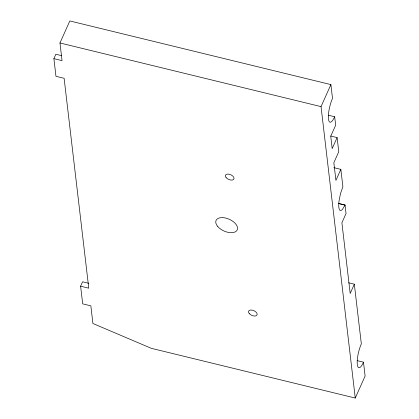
<?xml version="1.0" encoding="UTF-8"?>
<svg xmlns="http://www.w3.org/2000/svg" width="419" height="419" viewBox="0 0 419 419"><rect width="100%" height="100%" fill="white"/><g stroke="black" fill="none" stroke-linecap="round" stroke-linejoin="round"><path stroke-width="0.63" d="M61.504 55.617L55.858 54.24L53.889 58.644L62.043 60.635L59.969 42.974L69.821 20.95L330.89 84.601L332.508 98.376A15.079 3.939 -76.3 0 0 328.465 119.012A15.079 3.939 -76.3 0 0 334.666 116.749L335.661 125.223L330.738 136.238L332.188 148.598L337.112 137.589L330.764 136.039M357.135 360.628L363.488 362.178L365.111 376.026L355.26 398.05L151.301 348.32L92.918 323.499L90.844 305.839L82.684 303.848L80.61 286.187L82.58 281.783L88.859 283.312M355.26 398.05L321.043 106.625L330.89 84.601M333.859 167.663L340.846 169.365L335.918 180.374L333.843 162.713L338.772 151.704L337.112 137.589M348.613 282.788L354.327 284.187L350.19 293.436L341.894 222.788L346.031 213.538L345.052 205.064L338.699 203.514L345.052 205.064M363.488 362.178L362.634 364.017A15.079 3.939 -76.3 0 1 357.26 364.19A15.079 3.939 -76.3 0 1 360.853 345.02L361.346 343.957L354.327 284.187M345.026 205.116L342.344 209.563L341.113 210.474L340.071 210.39A15.084 3.939 -76.3 0 1 338.992 201.204L340.474 193.646L342.894 186.691L340.846 169.365M59.969 42.974L321.043 106.625M328.313 115.199L334.666 116.749M80.61 286.187L88.77 288.178L64.117 78.295L55.963 76.305L53.889 58.644M226.082 177.572A4.64 2.577 24.1 0 0 233.619 179.411A4.64 2.577 24.1 0 0 229.35 174.252A4.64 2.577 24.1 0 0 226.082 177.572M249.221 313.517A4.64 2.577 24.1 0 0 256.758 315.355A4.64 2.577 24.1 0 0 252.489 310.196A4.64 2.577 24.1 0 0 249.221 313.517M217.765 226.527A11.601 6.437 24.1 0 0 236.578 230.89A11.601 6.437 24.1 0 0 225.616 218.037A11.601 6.437 24.1 0 0 217.765 226.527"/></g></svg>
